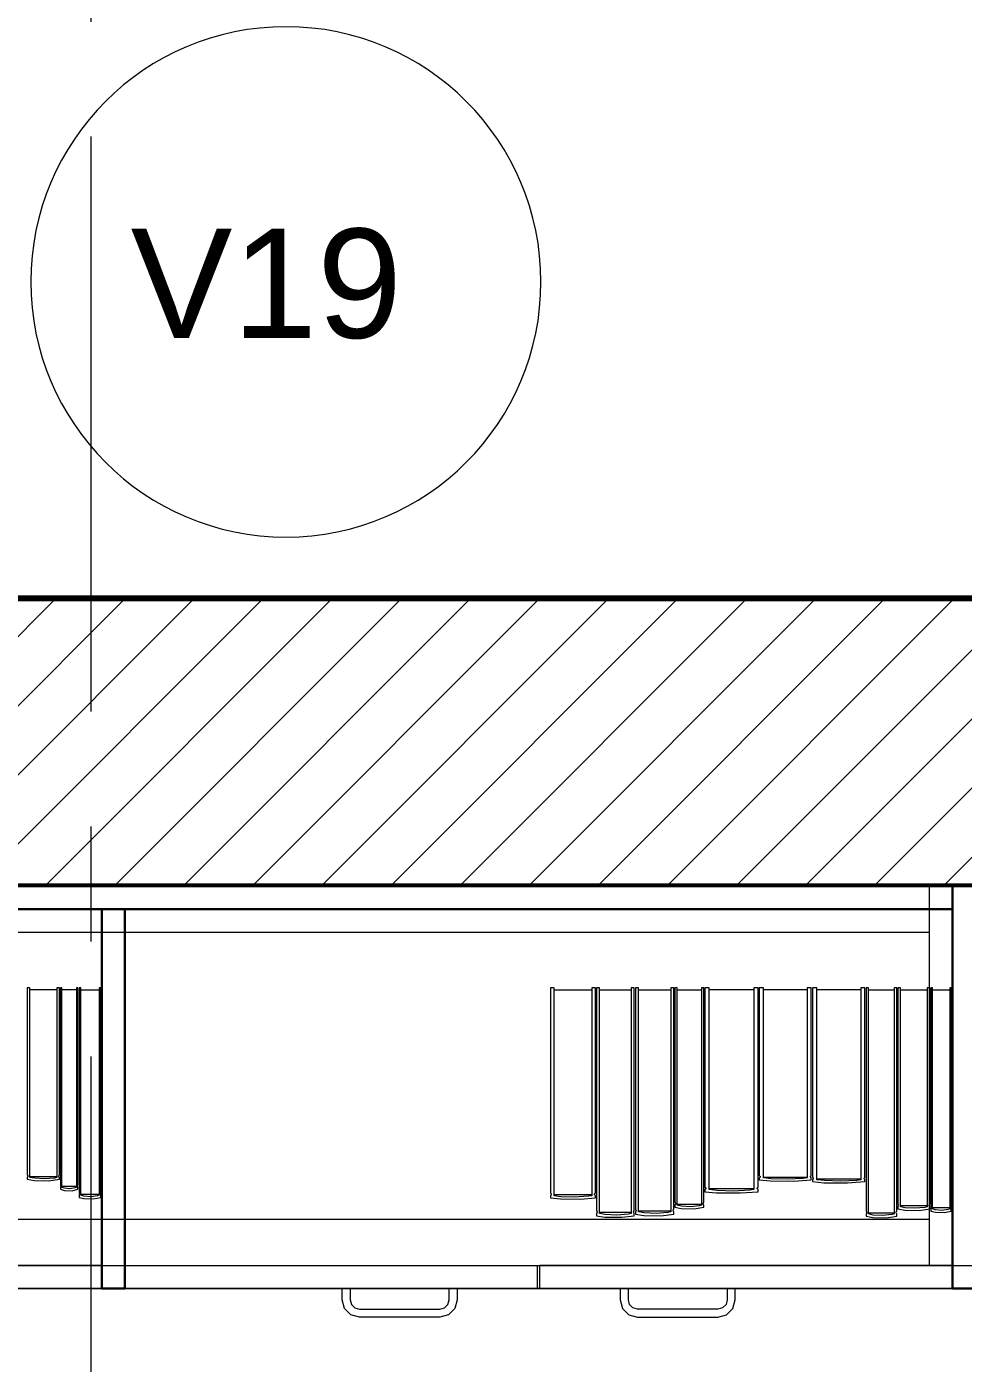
# Model space of a CAD drawing. Header units: inches. Extents: x -19 to 5698, y -728 to 92.
# Drawn here: x 323.795 to 324.609, y 11.035 to 12.197 of the extents above; entities that cross this region are included whole.
import ezdxf

# ---------------------------------------------------------------- set-up
doc = ezdxf.new("R2010")
doc.units = ezdxf.units.IN
doc.header["$MEASUREMENT"] = 0
doc.set_wipeout_variables(frame=1)
for name, pattern in [('HIDDEN', [0.375, 0.25, -0.125]), ('Punto & Raya', [0.65, 0.5, -0.075, 0, -0.075]), ('Wipeout_Contour', [1, 0, -1])]:
    doc.linetypes.add(name, pattern=pattern)
doc.layers.add('00 conduct tomacorr', color=120, linetype='HIDDEN', lineweight=30)
for name, color, linetype in [('02 _ ARQ _ ZON _ Espacio.3D', 7, 'Continuous'), ('08 _ STR _ EXT _ 07 Losa Aligerada', 7, 'Continuous'), ('Estructura - 04 MURO', 7, 'Continuous'), ('Interior - Mobiliario', 7, 'Continuous'), ('Marcador - Secciones', 7, 'Continuous')]:
    doc.layers.add(name, color=color, linetype=linetype)
doc.styles.add('Estilo_Generado_4', font='swisse.ttf')

msp = doc.modelspace()

# ---------------------------------------------------------------- linework, layer by layer
at = {"layer": '02 _ ARQ _ ZON _ Espacio.3D', "color": 254, "linetype": 'Continuous', "lineweight": 0, "flags": 128}
msp.add_lwpolyline([(321.57, 16.9), (321.22, 16.9), (321.22, 7.7), (321.57, 7.7), (321.57, 8.1), (322.07, 8.1), (322.07, 7.35), (328.17, 7.35), (328.17, 7.7), (328.57, 7.7), (328.57, 8.1), (328.92, 8.1), (328.92, 11.45), (323.12, 11.45), (323.12, 16.1), (321.57, 16.1)], close=True, dxfattribs=at)
at = {"layer": '08 _ STR _ EXT _ 07 Losa Aligerada', "color": 7, "linetype": 'Continuous', "lineweight": 18, "flags": 128}
msp.add_lwpolyline([(323.27, 11.7), (323.27, 12.6005), (324.77, 12.6005), (324.77, 11.7)], close=True, dxfattribs=at)
at = {"layer": 'Estructura - 04 MURO', "color": 251, "linetype": 'Continuous', "lineweight": 13, "flags": 128}
msp.add_lwpolyline([(323.7981, 11.9755, 1), (324.242, 11.9755, 1)], format="xyb", close=True, dxfattribs=at)
at = {"layer": 'Interior - Mobiliario', "color": 175, "linetype": 'Continuous', "lineweight": 13}
for p, q in [((324.6, 11.43), (323.14, 11.43)), ((324.6, 11.12), (324.6, 11.43)), ((324.58, 11.16), (324.58, 11.41)), ((323.7973, 11.3613), (323.7951, 11.3613)), ((323.7951, 11.3613), (323.7951, 11.1985)), ((323.7973, 11.1965), (323.7973, 11.3613)), ((323.8207, 11.3597), (323.7973, 11.3597)), ((323.823, 11.3613), (323.8207, 11.3613)), ((323.8207, 11.3613), (323.8207, 11.1965)), ((323.823, 11.1985), (323.823, 11.3613)), ((323.8252, 11.3613), (323.824, 11.3613)), ((323.824, 11.3613), (323.824, 11.19)), ((323.8252, 11.1879), (323.8252, 11.3613)), ((323.8379, 11.3596), (323.8252, 11.3596)), ((323.8391, 11.3613), (323.8379, 11.3613)), ((323.8379, 11.3613), (323.8379, 11.1879)), ((323.8391, 11.19), (323.8391, 11.3613)), ((323.8416, 11.3613), (323.8401, 11.3613)), ((323.8401, 11.3613), (323.8401, 11.1832)), ((323.8416, 11.181), (323.8416, 11.3613)), ((324.2535, 11.3613), (324.2504, 11.3613)), ((324.2504, 11.3613), (324.2504, 11.1828)), ((324.2535, 11.1806), (324.2535, 11.3613)), ((324.2862, 11.3595), (324.2535, 11.3595)), ((324.2893, 11.3613), (324.2862, 11.3613)), ((324.2862, 11.3613), (324.2862, 11.1806)), ((324.2893, 11.1828), (324.2893, 11.3613)), ((324.2929, 11.3613), (324.2903, 11.3613)), ((324.2903, 11.3613), (324.2903, 11.1676)), ((324.2929, 11.1652), (324.2929, 11.3613)), ((324.3205, 11.3594), (324.2929, 11.3594)), ((324.3231, 11.3613), (324.3205, 11.3613)), ((324.3205, 11.3613), (324.3205, 11.1652)), ((324.3231, 11.1676), (324.3231, 11.3613)), ((324.3268, 11.3613), (324.3241, 11.3613)), ((324.3241, 11.3613), (324.3241, 11.1689)), ((324.3268, 11.1665), (324.3268, 11.3613)), ((324.3549, 11.3594), (324.3268, 11.3594)), ((324.3575, 11.3613), (324.3549, 11.3613)), ((324.3549, 11.3613), (324.3549, 11.1665)), ((324.3575, 11.1689), (324.3575, 11.3613)), ((324.3605, 11.3613), (324.3585, 11.3613)), ((324.3585, 11.3613), (324.3585, 11.1748)), ((324.3605, 11.1725), (324.3605, 11.3613)), ((324.3816, 11.3594), (324.3605, 11.3594)), ((324.3836, 11.3613), (324.3816, 11.3613)), ((324.3816, 11.3613), (324.3816, 11.1725)), ((324.3836, 11.1748), (324.3836, 11.3613)), ((324.3883, 11.3613), (324.3846, 11.3613)), ((324.3846, 11.3613), (324.3846, 11.188)), ((324.3883, 11.1859), (324.3883, 11.3613)), ((324.4272, 11.3596), (324.3883, 11.3596)), ((324.4309, 11.3613), (324.4272, 11.3613)), ((324.4272, 11.3613), (324.4272, 11.1859)), ((324.4309, 11.188), (324.4309, 11.3613)), ((324.4355, 11.3613), (324.4319, 11.3613)), ((324.4319, 11.3613), (324.4319, 11.1981)), ((324.4355, 11.1961), (324.4355, 11.3613)), ((324.4736, 11.3597), (324.4355, 11.3597)), ((324.4772, 11.3613), (324.4736, 11.3613)), ((324.4736, 11.3613), (324.4736, 11.1961)), ((324.4772, 11.1981), (324.4772, 11.3613)), ((324.4819, 11.3613), (324.4782, 11.3613)), ((324.4782, 11.3613), (324.4782, 11.1966)), ((324.4819, 11.1945), (324.4819, 11.3613)), ((324.5203, 11.3597), (324.4819, 11.3597)), ((324.5239, 11.3613), (324.5203, 11.3613)), ((324.5203, 11.3613), (324.5203, 11.1945)), ((324.5239, 11.1966), (324.5239, 11.3613)), ((324.527, 11.3613), (324.5249, 11.3613)), ((324.5249, 11.3613), (324.5249, 11.1671)), ((324.527, 11.1648), (324.527, 11.3613)), ((324.5494, 11.3594), (324.527, 11.3594)), ((324.5515, 11.3613), (324.5494, 11.3613)), ((324.5494, 11.3613), (324.5494, 11.1648)), ((324.5515, 11.1671), (324.5515, 11.3613)), ((324.5547, 11.3613), (324.5525, 11.3613)), ((324.5525, 11.3613), (324.5525, 11.1734)), ((324.5547, 11.1711), (324.5547, 11.3613)), ((324.5779, 11.3594), (324.5547, 11.3594)), ((324.5802, 11.3613), (324.5779, 11.3613)), ((324.5779, 11.3613), (324.5779, 11.1711)), ((324.5802, 11.1734), (324.5802, 11.3613)), ((324.5826, 11.3613), (324.5812, 11.3613)), ((324.5812, 11.3613), (324.5812, 11.1716)), ((324.5826, 11.1693), (324.5826, 11.3613)), ((323.7951, 11.1985), (323.7952, 11.1984)), ((323.7952, 11.1968), (323.7951, 11.1967)), ((323.7951, 11.1967), (323.7951, 11.1949)), ((323.7952, 11.1984), (323.7954, 11.1982)), ((323.7954, 11.197), (323.7952, 11.1968)), ((323.7954, 11.1982), (323.7955, 11.1979)), ((323.7955, 11.1972), (323.7954, 11.197)), ((323.7955, 11.1979), (323.7955, 11.1977)), ((323.7955, 11.1977), (323.7955, 11.1974)), ((323.7955, 11.1974), (323.7955, 11.1972)), ((323.7973, 11.1974), (323.8207, 11.1974)), ((323.8015, 11.1958), (323.7973, 11.1965)), ((323.8101, 11.1953), (323.8015, 11.1958)), ((323.8186, 11.196), (323.8101, 11.1953)), ((323.8207, 11.1965), (323.8186, 11.196)), ((323.8225, 11.1977), (323.8226, 11.198)), ((323.8225, 11.1975), (323.8225, 11.1977)), ((323.8225, 11.1973), (323.8225, 11.1975)), ((323.8226, 11.197), (323.8225, 11.1973)), ((323.8226, 11.198), (323.8227, 11.1982)), ((323.8228, 11.1968), (323.8226, 11.197)), ((323.8227, 11.1982), (323.8229, 11.1984)), ((323.823, 11.1967), (323.8228, 11.1968)), ((323.8229, 11.1984), (323.823, 11.1985)), ((323.823, 11.1949), (323.823, 11.1967)), ((324.4319, 11.1981), (324.4322, 11.1979)), ((324.4321, 11.1963), (324.4319, 11.1962)), ((324.4319, 11.1962), (324.4319, 11.1944)), ((324.4324, 11.1965), (324.4321, 11.1963)), ((324.4322, 11.1979), (324.4324, 11.1977)), ((324.4324, 11.1977), (324.4326, 11.1975)), ((324.4326, 11.1968), (324.4324, 11.1965)), ((324.4326, 11.1975), (324.4327, 11.1973)), ((324.4327, 11.197), (324.4326, 11.1968)), ((324.4327, 11.1973), (324.4327, 11.197)), ((324.4355, 11.1969), (324.4736, 11.1969)), ((324.4423, 11.1953), (324.4355, 11.1961)), ((324.4563, 11.1949), (324.4423, 11.1953)), ((324.4701, 11.1956), (324.4563, 11.1949)), ((324.4736, 11.1961), (324.4701, 11.1956)), ((324.4764, 11.1973), (324.4766, 11.1976)), ((324.4764, 11.1971), (324.4764, 11.1973)), ((324.4765, 11.1968), (324.4764, 11.1971)), ((324.4767, 11.1966), (324.4765, 11.1968)), ((324.4766, 11.1976), (324.4767, 11.1978)), ((324.4767, 11.1978), (324.477, 11.198)), ((324.477, 11.1964), (324.4767, 11.1966)), ((324.477, 11.198), (324.4772, 11.1981)), ((324.4772, 11.1962), (324.477, 11.1964)), ((324.4772, 11.1944), (324.4772, 11.1962)), ((324.4782, 11.1966), (324.4784, 11.1964)), ((324.4784, 11.1964), (324.4787, 11.1962)), ((324.4787, 11.1962), (324.4789, 11.196)), ((324.4788, 11.1952), (324.4787, 11.195)), ((324.4789, 11.1955), (324.4788, 11.1952)), ((324.4789, 11.196), (324.479, 11.1957)), ((324.479, 11.1957), (324.4789, 11.1955)), ((324.4819, 11.1954), (324.5203, 11.1954)), ((324.5232, 11.1958), (324.5233, 11.196)), ((324.5232, 11.1955), (324.5232, 11.1958)), ((324.5232, 11.1953), (324.5232, 11.1955)), ((324.5234, 11.195), (324.5232, 11.1953)), ((324.5233, 11.196), (324.5235, 11.1962)), ((324.5235, 11.1962), (324.5237, 11.1965)), ((324.5237, 11.1965), (324.5239, 11.1966)), ((323.7951, 11.1949), (323.8012, 11.194)), ((323.8012, 11.194), (323.8137, 11.1937)), ((323.8137, 11.1937), (323.823, 11.1949)), ((323.824, 11.19), (323.824, 11.1899)), ((323.824, 11.1899), (323.8241, 11.1897)), ((323.8241, 11.1884), (323.824, 11.1882)), ((323.824, 11.1882), (323.824, 11.1881)), ((323.824, 11.1881), (323.824, 11.1862)), ((323.824, 11.1862), (323.8273, 11.1852)), ((323.8241, 11.1897), (323.8242, 11.1894)), ((323.8242, 11.1886), (323.8241, 11.1884)), ((323.8242, 11.1894), (323.8242, 11.1892)), ((323.8242, 11.1892), (323.8242, 11.1889)), ((323.8242, 11.1889), (323.8242, 11.1886)), ((323.8252, 11.1888), (323.8379, 11.1888)), ((323.8274, 11.1871), (323.8252, 11.1879)), ((323.8273, 11.1852), (323.834, 11.185)), ((323.8321, 11.1867), (323.8274, 11.1871)), ((323.8367, 11.1874), (323.8321, 11.1867)), ((323.834, 11.185), (323.8391, 11.1862)), ((323.8379, 11.1879), (323.8367, 11.1874)), ((323.8388, 11.1892), (323.8389, 11.1895)), ((323.8388, 11.189), (323.8388, 11.1892)), ((323.8389, 11.1887), (323.8388, 11.189)), ((323.8389, 11.1897), (323.839, 11.1899)), ((323.8389, 11.1895), (323.8389, 11.1897)), ((323.8389, 11.1885), (323.8389, 11.1887)), ((323.839, 11.1882), (323.8389, 11.1885)), ((323.839, 11.1899), (323.8391, 11.19)), ((323.8391, 11.1881), (323.839, 11.1882)), ((323.8391, 11.1862), (323.8391, 11.1881)), ((324.3846, 11.188), (324.3849, 11.1879)), ((324.3848, 11.1862), (324.3846, 11.1861)), ((324.3846, 11.1861), (324.3846, 11.1841)), ((324.3846, 11.1841), (324.3948, 11.1832)), ((324.3851, 11.1864), (324.3848, 11.1862)), ((324.3849, 11.1879), (324.3851, 11.1877)), ((324.3851, 11.1877), (324.3853, 11.1874)), ((324.3853, 11.1866), (324.3851, 11.1864)), ((324.3853, 11.1874), (324.3854, 11.1872)), ((324.3854, 11.1869), (324.3853, 11.1866)), ((324.3854, 11.1872), (324.3854, 11.1869)), ((324.3883, 11.1868), (324.4272, 11.1868)), ((324.3952, 11.1851), (324.3883, 11.1859)), ((324.4095, 11.1847), (324.3952, 11.1851)), ((324.4237, 11.1854), (324.4095, 11.1847)), ((324.4155, 11.183), (324.4309, 11.1841)), ((324.4272, 11.1859), (324.4237, 11.1854)), ((324.4301, 11.1872), (324.4303, 11.1875)), ((324.4301, 11.187), (324.4301, 11.1872)), ((324.4302, 11.1867), (324.4301, 11.187)), ((324.4304, 11.1865), (324.4302, 11.1867)), ((324.4303, 11.1875), (324.4305, 11.1877)), ((324.4307, 11.1862), (324.4304, 11.1865)), ((324.4305, 11.1877), (324.4307, 11.1879)), ((324.4307, 11.1879), (324.4309, 11.188)), ((324.4309, 11.1861), (324.4307, 11.1862)), ((324.4309, 11.1841), (324.4309, 11.1861)), ((324.4319, 11.1944), (324.4418, 11.1935)), ((324.4418, 11.1935), (324.4621, 11.1933)), ((324.4621, 11.1933), (324.4772, 11.1944)), ((324.4784, 11.1948), (324.4782, 11.1947)), ((324.4782, 11.1947), (324.4782, 11.1929)), ((324.4782, 11.1929), (324.4882, 11.1919)), ((324.4787, 11.195), (324.4784, 11.1948)), ((324.4887, 11.1938), (324.4819, 11.1945)), ((324.4882, 11.1919), (324.5087, 11.1917)), ((324.5028, 11.1933), (324.4887, 11.1938)), ((324.5168, 11.194), (324.5028, 11.1933)), ((324.5087, 11.1917), (324.5239, 11.1929)), ((324.5203, 11.1945), (324.5168, 11.194)), ((324.5237, 11.1948), (324.5234, 11.195)), ((324.5239, 11.1947), (324.5237, 11.1948)), ((324.5239, 11.1929), (324.5239, 11.1947)), ((323.8401, 11.1832), (323.8402, 11.183)), ((323.8402, 11.1812), (323.8401, 11.1811)), ((323.8401, 11.1811), (323.8401, 11.1792)), ((323.8401, 11.1792), (323.8442, 11.1782)), ((323.8402, 11.183), (323.8403, 11.1828)), ((323.8403, 11.1815), (323.8402, 11.1812)), ((323.8403, 11.1828), (323.8404, 11.1825)), ((323.8404, 11.1817), (323.8403, 11.1815)), ((323.8404, 11.1825), (323.8404, 11.1823)), ((323.8404, 11.1823), (323.8404, 11.182)), ((323.8404, 11.182), (323.8404, 11.1817)), ((323.8444, 11.1801), (323.8416, 11.181)), ((323.8442, 11.1782), (323.8527, 11.1779)), ((323.8503, 11.1797), (323.8444, 11.1801)), ((324.2504, 11.1828), (324.2506, 11.1827)), ((324.2506, 11.1809), (324.2504, 11.1808)), ((324.2504, 11.1808), (324.2504, 11.1788)), ((324.2504, 11.1788), (324.2589, 11.1778)), ((324.2506, 11.1827), (324.2508, 11.1824)), ((324.2508, 11.1811), (324.2506, 11.1809)), ((324.2508, 11.1824), (324.251, 11.1822)), ((324.251, 11.1814), (324.2508, 11.1811)), ((324.251, 11.1822), (324.2511, 11.1819)), ((324.2511, 11.1819), (324.251, 11.1816)), ((324.251, 11.1816), (324.251, 11.1814)), ((324.2535, 11.1816), (324.2862, 11.1816)), ((324.2593, 11.1798), (324.2535, 11.1806)), ((324.2589, 11.1778), (324.2763, 11.1776)), ((324.2713, 11.1793), (324.2593, 11.1798)), ((324.2832, 11.1801), (324.2713, 11.1793)), ((324.2763, 11.1776), (324.2893, 11.1788)), ((324.2862, 11.1806), (324.2832, 11.1801)), ((324.2886, 11.182), (324.2887, 11.1822)), ((324.2886, 11.1817), (324.2886, 11.182)), ((324.2887, 11.1814), (324.2886, 11.1817)), ((324.2887, 11.1822), (324.2889, 11.1825)), ((324.2888, 11.1812), (324.2887, 11.1814)), ((324.2891, 11.1809), (324.2888, 11.1812)), ((324.2889, 11.1825), (324.2891, 11.1827)), ((324.2891, 11.1827), (324.2893, 11.1828)), ((324.2893, 11.1808), (324.2891, 11.1809)), ((324.2893, 11.1788), (324.2893, 11.1808)), ((324.3585, 11.1748), (324.3587, 11.1746)), ((324.3586, 11.1728), (324.3585, 11.1727)), ((324.3585, 11.1727), (324.3585, 11.1706)), ((324.3588, 11.173), (324.3586, 11.1728)), ((324.3587, 11.1746), (324.3588, 11.1744)), ((324.3588, 11.1744), (324.3589, 11.1741)), ((324.3589, 11.1733), (324.3588, 11.173)), ((324.3589, 11.1741), (324.359, 11.1738)), ((324.359, 11.1735), (324.3589, 11.1733)), ((324.359, 11.1738), (324.359, 11.1735)), ((324.3605, 11.1734), (324.3816, 11.1734)), ((324.3643, 11.1716), (324.3605, 11.1725)), ((324.3797, 11.1719), (324.372, 11.1711)), ((324.3816, 11.1725), (324.3797, 11.1719)), ((324.3832, 11.1742), (324.3834, 11.1744)), ((324.3832, 11.1739), (324.3832, 11.1742)), ((324.3832, 11.1736), (324.3832, 11.1739)), ((324.3832, 11.1733), (324.3832, 11.1736)), ((324.3833, 11.1731), (324.3832, 11.1733)), ((324.3835, 11.1728), (324.3833, 11.1731)), ((324.3834, 11.1744), (324.3835, 11.1747)), ((324.3835, 11.1747), (324.3836, 11.1748)), ((324.3836, 11.1727), (324.3835, 11.1728)), ((324.3836, 11.1706), (324.3836, 11.1727)), ((324.3948, 11.1832), (324.4155, 11.183)), ((324.5525, 11.1734), (324.5526, 11.1732)), ((324.5526, 11.1732), (324.5528, 11.173)), ((324.5528, 11.173), (324.5529, 11.1727)), ((324.5529, 11.1727), (324.553, 11.1724)), ((324.553, 11.1724), (324.5529, 11.1722)), ((324.5529, 11.1722), (324.5529, 11.1719)), ((324.5547, 11.1721), (324.5779, 11.1721)), ((324.5797, 11.1725), (324.5798, 11.1728)), ((324.5797, 11.1722), (324.5797, 11.1725)), ((324.5798, 11.1719), (324.5797, 11.1722)), ((324.5798, 11.1728), (324.5799, 11.1731)), ((324.5799, 11.1717), (324.5798, 11.1719)), ((324.5799, 11.1731), (324.5801, 11.1733)), ((324.5801, 11.1733), (324.5802, 11.1734)), ((324.2903, 11.1676), (324.2905, 11.1674)), ((324.2904, 11.1655), (324.2903, 11.1654)), ((324.2903, 11.1654), (324.2903, 11.1632)), ((324.2903, 11.1632), (324.2975, 11.1621)), ((324.2906, 11.1657), (324.2904, 11.1655)), ((324.2905, 11.1674), (324.2906, 11.1672)), ((324.2906, 11.1672), (324.2908, 11.1669)), ((324.2907, 11.166), (324.2906, 11.1657)), ((324.2908, 11.1663), (324.2907, 11.166)), ((324.2908, 11.1669), (324.2908, 11.1666)), ((324.2908, 11.1666), (324.2908, 11.1663)), ((324.2929, 11.1662), (324.3205, 11.1662)), ((324.2978, 11.1643), (324.2929, 11.1652)), ((324.2975, 11.1621), (324.3122, 11.1619)), ((324.3079, 11.1638), (324.2978, 11.1643)), ((324.318, 11.1646), (324.3079, 11.1638)), ((324.3122, 11.1619), (324.3231, 11.1632)), ((324.3205, 11.1652), (324.318, 11.1646)), ((324.3226, 11.1667), (324.3227, 11.1669)), ((324.3226, 11.1664), (324.3226, 11.1667)), ((324.3227, 11.1661), (324.3226, 11.1664)), ((324.3227, 11.1669), (324.3228, 11.1672)), ((324.3228, 11.1658), (324.3227, 11.1661)), ((324.3228, 11.1672), (324.323, 11.1675)), ((324.323, 11.1655), (324.3228, 11.1658)), ((324.323, 11.1675), (324.3231, 11.1676)), ((324.3231, 11.1654), (324.323, 11.1655)), ((324.3231, 11.1632), (324.3231, 11.1654)), ((324.3241, 11.1689), (324.3243, 11.1687)), ((324.3243, 11.1668), (324.3241, 11.1667)), ((324.3241, 11.1667), (324.3241, 11.1645)), ((324.3241, 11.1645), (324.3315, 11.1635)), ((324.3243, 11.1687), (324.3245, 11.1684)), ((324.3245, 11.167), (324.3243, 11.1668)), ((324.3245, 11.1684), (324.3246, 11.1682)), ((324.3246, 11.1673), (324.3245, 11.167)), ((324.3246, 11.1682), (324.3247, 11.1679)), ((324.3247, 11.1676), (324.3246, 11.1673)), ((324.3247, 11.1679), (324.3247, 11.1676)), ((324.3268, 11.1675), (324.3549, 11.1675)), ((324.3318, 11.1656), (324.3268, 11.1665)), ((324.3315, 11.1635), (324.3464, 11.1632)), ((324.3421, 11.1651), (324.3318, 11.1656)), ((324.3523, 11.1659), (324.3421, 11.1651)), ((324.3464, 11.1632), (324.3575, 11.1645)), ((324.3549, 11.1665), (324.3523, 11.1659)), ((324.357, 11.1679), (324.3571, 11.1682)), ((324.357, 11.1677), (324.357, 11.1679)), ((324.357, 11.1674), (324.357, 11.1677)), ((324.3572, 11.1671), (324.357, 11.1674)), ((324.3571, 11.1682), (324.3572, 11.1685)), ((324.3572, 11.1685), (324.3574, 11.1688)), ((324.3574, 11.1668), (324.3572, 11.1671)), ((324.3574, 11.1688), (324.3575, 11.1689)), ((324.3575, 11.1667), (324.3574, 11.1668)), ((324.3575, 11.1645), (324.3575, 11.1667)), ((324.3585, 11.1706), (324.364, 11.1695)), ((324.364, 11.1695), (324.3752, 11.1693)), ((324.372, 11.1711), (324.3643, 11.1716)), ((324.3752, 11.1693), (324.3836, 11.1706)), ((324.5249, 11.1671), (324.5251, 11.167)), ((324.525, 11.165), (324.5249, 11.1649)), ((324.5249, 11.1649), (324.5249, 11.1628)), ((324.5249, 11.1628), (324.5308, 11.1617)), ((324.5252, 11.1653), (324.525, 11.165)), ((324.5251, 11.167), (324.5252, 11.1667)), ((324.5252, 11.1667), (324.5253, 11.1664)), ((324.5253, 11.1656), (324.5252, 11.1653)), ((324.5253, 11.1664), (324.5254, 11.1661)), ((324.5254, 11.1658), (324.5253, 11.1656)), ((324.5254, 11.1661), (324.5254, 11.1658)), ((324.527, 11.1657), (324.5494, 11.1657)), ((324.531, 11.1638), (324.527, 11.1648)), ((324.5308, 11.1617), (324.5426, 11.1614)), ((324.5392, 11.1633), (324.531, 11.1638)), ((324.5474, 11.1642), (324.5392, 11.1633)), ((324.5426, 11.1614), (324.5515, 11.1628)), ((324.5494, 11.1648), (324.5474, 11.1642)), ((324.551, 11.1659), (324.5511, 11.1662)), ((324.5511, 11.1656), (324.551, 11.1659)), ((324.5511, 11.1665), (324.5512, 11.1668)), ((324.5511, 11.1662), (324.5511, 11.1665)), ((324.5512, 11.1653), (324.5511, 11.1656)), ((324.5512, 11.1668), (324.5514, 11.167)), ((324.5514, 11.1651), (324.5512, 11.1653)), ((324.5514, 11.167), (324.5515, 11.1671)), ((324.5515, 11.1649), (324.5514, 11.1651)), ((324.5515, 11.1628), (324.5515, 11.1649)), ((324.5526, 11.1714), (324.5525, 11.1713)), ((324.5525, 11.1713), (324.5525, 11.1692)), ((324.5525, 11.1692), (324.5586, 11.1681)), ((324.5528, 11.1716), (324.5526, 11.1714)), ((324.5529, 11.1719), (324.5528, 11.1716)), ((324.5589, 11.1702), (324.5547, 11.1711)), ((324.5586, 11.1681), (324.5709, 11.1679)), ((324.5674, 11.1697), (324.5589, 11.1702)), ((324.5759, 11.1705), (324.5674, 11.1697)), ((324.5709, 11.1679), (324.5802, 11.1692)), ((324.5779, 11.1711), (324.5759, 11.1705)), ((324.58, 11.1714), (324.5799, 11.1717)), ((324.5802, 11.1713), (324.58, 11.1714)), ((324.5802, 11.1692), (324.5802, 11.1713)), ((324.5812, 11.1716), (324.5813, 11.1714)), ((324.5813, 11.1698), (324.5812, 11.1696)), ((324.5812, 11.1696), (324.5812, 11.1695)), ((324.5812, 11.1695), (324.5812, 11.1673)), ((324.5812, 11.1673), (324.5851, 11.1663)), ((324.5813, 11.1714), (324.5814, 11.1712)), ((324.5814, 11.1701), (324.5813, 11.1698)), ((324.5814, 11.1712), (324.5814, 11.1709)), ((324.5814, 11.1709), (324.5815, 11.1706)), ((324.5815, 11.1704), (324.5814, 11.1701)), ((324.5815, 11.1706), (324.5815, 11.1704)), ((324.5853, 11.1684), (324.5826, 11.1693)), ((324.5851, 11.1663), (324.5931, 11.166)), ((324.5908, 11.1679), (324.5853, 11.1684)), ((324.58, 11.12), (324.58, 11.16)), ((323.14, 11.12), (324.6, 11.12)), ((324.239, 11.1), (324.239, 11.12)), ((324.241, 11.1), (324.241, 11.12)), ((324.069, 11.09), (324.069, 11.1)), ((324.069, 11.1), (324.076, 11.1)), ((324.076, 11.1), (324.076, 11.09)), ((324.162, 11.09), (324.162, 11.1)), ((324.162, 11.1), (324.169, 11.1)), ((324.169, 11.1), (324.169, 11.09)), ((324.311, 11.1), (324.311, 11.09)), ((324.318, 11.1), (324.311, 11.1)), ((324.318, 11.09), (324.318, 11.1)), ((324.404, 11.1), (324.404, 11.09)), ((324.411, 11.1), (324.404, 11.1)), ((324.411, 11.09), (324.411, 11.1)), ((324.071, 11.0825), (324.069, 11.09)), ((324.0765, 11.077), (324.071, 11.0825)), ((324.076, 11.09), (324.0771, 11.086)), ((324.0771, 11.086), (324.08, 11.0831)), ((324.08, 11.0831), (324.084, 11.082)), ((324.084, 11.082), (324.154, 11.082)), ((324.154, 11.082), (324.158, 11.0831)), ((324.158, 11.0831), (324.161, 11.086)), ((324.161, 11.086), (324.162, 11.09)), ((324.167, 11.0825), (324.1615, 11.077)), ((324.169, 11.09), (324.167, 11.0825)), ((324.311, 11.09), (324.313, 11.0825)), ((324.313, 11.0825), (324.3185, 11.077)), ((324.3191, 11.086), (324.318, 11.09)), ((324.322, 11.0831), (324.3191, 11.086)), ((324.326, 11.082), (324.322, 11.0831)), ((324.396, 11.082), (324.326, 11.082)), ((324.4, 11.0831), (324.396, 11.082)), ((324.403, 11.086), (324.4, 11.0831)), ((324.404, 11.09), (324.403, 11.086)), ((324.4035, 11.077), (324.409, 11.0825)), ((324.409, 11.0825), (324.411, 11.09)), ((324.084, 11.075), (324.0765, 11.077)), ((324.154, 11.075), (324.084, 11.075)), ((324.1615, 11.077), (324.154, 11.075)), ((324.3185, 11.077), (324.326, 11.075)), ((324.326, 11.075), (324.396, 11.075)), ((324.396, 11.075), (324.4035, 11.077))]:
    msp.add_line(p, q, dxfattribs=at)

# ---------------------------------------------------------------- texts
at = {"layer": 'Estructura - 04 MURO', "color": 251, "lineweight": 25, "insert": (323.885, 11.9254), "char_height": 0.095, "attachment_point": 7, "style": 'Estilo_Generado_4'}
msp.add_mtext('\\A1;{\\pql;\\pt0;\\fSwis721 Ex BT|b0|i0|c0|p34;V19\\fSwis721 Ex BT|b0|i0|c0|p34;\\fSwis721 Ex BT|b0|i0|c0|p34;\\fSwis721 Ex BT|b0|i0|c0|p34;}', dxfattribs=at)

# ---------------------------------------------------------------- next in the draw order: wipeouts: each hides what was drawn before it
at = {"color": 254, "linetype": 'Wipeout_Contour', "lineweight": 0, "ltscale": 9842.997049}
msp.add_wipeout([(328.8199, 11.7), (323.27, 11.7), (323.27, 11.45), (328.8199, 11.45)], dxfattribs=at).dxf.layer = 'Estructura - 04 MURO'
at = {"color": 254, "linetype": 'Wipeout_Contour', "lineweight": 0, "ltscale": 9834.291628}
msp.add_wipeout([(323.86, 11.1), (323.88, 11.1), (323.88, 11.43), (323.86, 11.43)], dxfattribs=at).dxf.layer = 'Interior - Mobiliario'

# ---------------------------------------------------------------- next in the draw order: hatches: boundary and pattern name
at = {"layer": 'Estructura - 04 MURO', "linetype": 'Continuous', "lineweight": 5}
h = msp.add_hatch(dxfattribs=at)
h.set_pattern_fill('LADRILLO_COMÚN_0002', color=250, style=0, pattern_type=2)
h.set_pattern_definition([(45, (277.50006, 1e-08), (-0.030052038, 0.030052038), [])])
h.paths.add_polyline_path([(328.8199, 11.7), (323.27, 11.7), (323.27, 11.45), (328.8199, 11.45)])

# ---------------------------------------------------------------- next in the draw order: linework, layer by layer
at = {"layer": 'Estructura - 04 MURO', "color": 7, "linetype": 'Continuous', "lineweight": 80, "flags": 128}
for points in [[(324.77, 11.7), (323.27, 11.7)], [(323.12, 11.45), (328.8199, 11.45)]]:
    msp.add_lwpolyline(points, dxfattribs=at)
at = {"layer": 'Interior - Mobiliario', "color": 175, "linetype": 'Continuous', "lineweight": 30}
for p, q in [((323.88, 11.43), (323.86, 11.43)), ((323.86, 11.1), (323.86, 11.43)), ((323.88, 11.1), (323.88, 11.43)), ((323.88, 11.1), (323.86, 11.1))]:
    msp.add_line(p, q, dxfattribs=at)
at = {"layer": 'Interior - Mobiliario', "color": 175, "linetype": 'Continuous', "lineweight": 13}
for p, q in [((323.86, 11.43), (323.86, 11.1)), ((323.88, 11.43), (323.86, 11.43)), ((323.88, 11.1), (323.88, 11.43)), ((323.16, 11.41), (324.58, 11.41)), ((323.8575, 11.3595), (323.8416, 11.3595)), ((323.859, 11.3613), (323.8575, 11.3613)), ((323.8575, 11.3613), (323.8575, 11.181)), ((323.859, 11.1832), (323.859, 11.3613)), ((323.8416, 11.1819), (323.8575, 11.1819)), ((323.8561, 11.1804), (323.8503, 11.1797)), ((323.8527, 11.1779), (323.859, 11.1792)), ((323.8575, 11.181), (323.8561, 11.1804)), ((323.8587, 11.1823), (323.8588, 11.1826)), ((323.8587, 11.182), (323.8587, 11.1823)), ((323.8587, 11.1818), (323.8587, 11.182)), ((323.8588, 11.1815), (323.8587, 11.1818)), ((323.8588, 11.1828), (323.859, 11.1831)), ((323.8588, 11.1826), (323.8588, 11.1828)), ((323.8589, 11.1813), (323.8588, 11.1815)), ((323.859, 11.1811), (323.8589, 11.1813)), ((323.859, 11.1831), (323.859, 11.1832)), ((323.859, 11.1792), (323.859, 11.1811)), ((324.58, 11.16), (323.16, 11.16)), ((323.16, 11.12), (324.58, 11.12)), ((323.86, 11.12), (323.501, 11.12)), ((323.86, 11.1), (323.86, 11.12)), ((323.88, 11.12), (324.239, 11.12)), ((323.88, 11.1), (323.88, 11.12)), ((323.86, 11.1), (323.501, 11.1)), ((323.86, 11.1), (323.88, 11.1)), ((323.86, 11.1), (323.88, 11.1)), ((323.88, 11.1), (324.239, 11.1))]:
    msp.add_line(p, q, dxfattribs=at)

# ---------------------------------------------------------------- next in the draw order: wipeouts: each hides what was drawn before it
at = {"color": 254, "linetype": 'Wipeout_Contour', "lineweight": 0, "ltscale": 9834.294836}
msp.add_wipeout([(323.14, 11.43), (324.6, 11.43), (324.6, 11.45), (323.14, 11.45)], dxfattribs=at).dxf.layer = 'Interior - Mobiliario'

# ---------------------------------------------------------------- next in the draw order: linework, layer by layer
at = {"layer": 'Interior - Mobiliario', "color": 175, "linetype": 'Continuous', "lineweight": 30}
for p, q in [((324.6, 11.45), (323.14, 11.45)), ((324.6, 11.43), (324.6, 11.45)), ((324.6, 11.43), (323.14, 11.43))]:
    msp.add_line(p, q, dxfattribs=at)
at = {"layer": 'Interior - Mobiliario', "color": 175, "linetype": 'Continuous', "lineweight": 13}
for p, q in [((324.6, 11.45), (323.14, 11.45)), ((324.58, 11.45), (323.16, 11.45)), ((324.58, 11.41), (324.58, 11.45)), ((324.6, 11.43), (324.6, 11.45)), ((323.14, 11.43), (324.6, 11.43)), ((323.86, 11.43), (323.86, 11.1)), ((323.88, 11.43), (323.86, 11.43)), ((323.88, 11.1), (323.88, 11.43))]:
    msp.add_line(p, q, dxfattribs=at)
at = {"layer": 'Marcador - Secciones', "color": 251, "linetype": 'Punto & Raya', "lineweight": 13, "true_color": 0x636466}
msp.add_line((323.8507, 10.0018), (323.8507, 17.4928), dxfattribs=at)

# ---------------------------------------------------------------- next in the draw order: wipeouts: each hides what was drawn before it
at = {"color": 254, "linetype": 'Wipeout_Contour', "lineweight": 0, "ltscale": 9837.251783}
msp.add_wipeout([(324.6, 11.1), (324.62, 11.1), (324.62, 11.45), (324.6, 11.45)], dxfattribs=at).dxf.layer = 'Interior - Mobiliario'

# ---------------------------------------------------------------- next in the draw order: linework, layer by layer
at = {"layer": '00 conduct tomacorr'}
msp.add_arc((324.6036, 16.6486, -0.0007), 6.8893, 219.64214, 270.04819, dxfattribs=at)
at = {"layer": 'Interior - Mobiliario', "color": 175, "linetype": 'Continuous', "lineweight": 13}
for p, q in [((323.12, 11.45), (324.62, 11.45)), ((324.6, 11.45), (323.14, 11.45)), ((324.62, 11.45), (324.58, 11.45)), ((324.6, 11.45), (324.6, 11.1)), ((324.62, 11.45), (324.6, 11.45)), ((324.6, 11.1), (324.6, 11.45)), ((324.6, 11.43), (323.14, 11.43)), ((324.6, 11.43), (323.14, 11.43)), ((324.6, 11.43), (323.14, 11.43)), ((324.6, 11.1), (324.6, 11.43)), ((324.6, 11.12), (324.6, 11.43)), ((324.6, 11.12), (324.6, 11.43)), ((324.5976, 11.3594), (324.5826, 11.3594)), ((324.599, 11.3613), (324.5976, 11.3613)), ((324.5976, 11.3613), (324.5976, 11.1693)), ((324.599, 11.1716), (324.599, 11.3613)), ((324.5826, 11.1703), (324.5976, 11.1703)), ((324.5962, 11.1687), (324.5908, 11.1679)), ((324.5931, 11.166), (324.599, 11.1673)), ((324.5976, 11.1693), (324.5962, 11.1687)), ((324.5987, 11.1707), (324.5988, 11.171)), ((324.5987, 11.1704), (324.5987, 11.1707)), ((324.5988, 11.1701), (324.5987, 11.1704)), ((324.5988, 11.171), (324.5989, 11.1712)), ((324.5988, 11.1699), (324.5988, 11.1701)), ((324.5989, 11.1696), (324.5988, 11.1699)), ((324.5989, 11.1712), (324.599, 11.1715)), ((324.599, 11.1695), (324.5989, 11.1696)), ((324.599, 11.1715), (324.599, 11.1716)), ((324.599, 11.1673), (324.599, 11.1695)), ((323.14, 11.12), (324.6, 11.12)), ((323.14, 11.12), (324.6, 11.12)), ((324.6, 11.12), (324.241, 11.12)), ((324.58, 11.12), (324.62, 11.12)), ((324.6, 11.1), (324.6, 11.12)), ((324.62, 11.1), (323.12, 11.1)), ((323.14, 11.1), (324.6, 11.1)), ((323.14, 11.1), (324.6, 11.1)), ((324.6, 11.1), (324.241, 11.1)), ((324.6, 11.1), (324.62, 11.1))]:
    msp.add_line(p, q, dxfattribs=at)
at = {"layer": 'Interior - Mobiliario', "color": 175, "linetype": 'Continuous', "lineweight": 30}
for p, q in [((324.62, 11.45), (324.6, 11.45)), ((324.6, 11.1), (324.6, 11.45)), ((324.62, 11.1), (324.6, 11.1))]:
    msp.add_line(p, q, dxfattribs=at)

doc.saveas('drawing.dxf')
